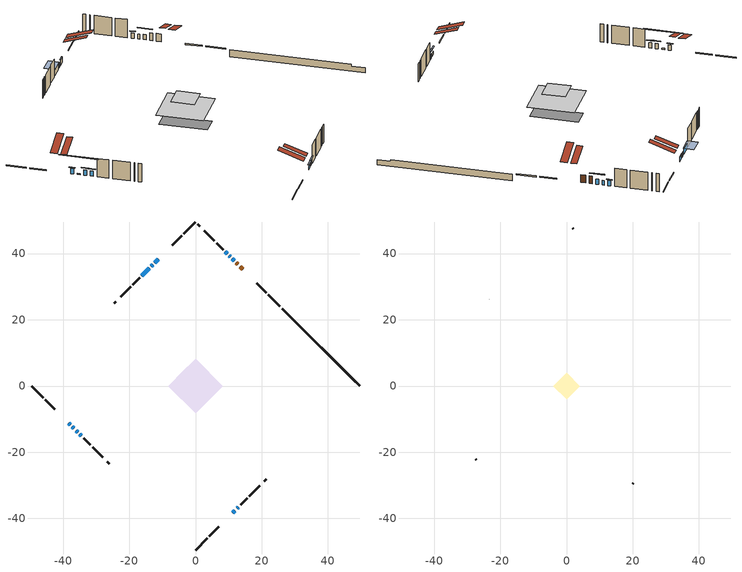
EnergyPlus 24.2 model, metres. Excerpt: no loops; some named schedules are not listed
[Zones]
conditioned space
 floor outside (Floor1 construction): -1.17,0 0,1.17 1.17,0 0,-1.17 z0.49
 floor adiabatic (AdiabaticFloorConstruction): -8.19,0 0,8.19 8.19,0 0,-8.19 z2.93
 floor foundation (Slab1 construction): -5.85,2.54 -2.54,5.85 5.85,-2.54 2.54,-5.85 z-1.32
 wall outside (RimJoist1 construction): 0,-49.54 3.48,-46.06 / -49.54,0 -46.06,-3.48 / 0,49.54 -3.48,46.06 / 25.47,24.06 21.99,27.54 z0.49:0.79
 wall outside (RimJoist2 construction): 4.14,-45.4 7,-42.53 / -45.4,-4.14 -42.53,-7 / -4.14,45.4 -7,42.53 / 21.34,28.2 18.47,31.07 z0.49:0.79
 wall outside (AdiabaticWallConstruction 1): 14.27,35.26 13.45,36.09 / 12.79,36.75 12.31,37.23 z0.49:2.52
 wall outside (AdiabaticWallConstruction): 11.66,37.88 11.17,38.37 / -34.93,-14.61 -34.44,-15.09 z0.49:1.86; 11.2,-38.34 11.89,-37.65 z0.49:1.35; 12.54,-37 12.94,-36.6 z0.49:1.58; -38.34,-11.2 -37.83,-11.7 / -13.97,35.57 -16.2,33.34 z0.49:1.89; -37.18,-12.36 -36.73,-12.81 z0.49:0.8; -11.2,38.34 -12.28,37.26 z0.49:1.84; -36.07,-13.46 -35.58,-13.95 / 9.56,39.98 9.06,40.48 z0.49:1.91; -12.93,36.6 -13.31,36.22 / 10.51,39.02 10.22,39.32 z0.49:1.71
 wall outside (Wall1 construction): 13.59,-35.94 15.64,-33.9 / -33.79,-15.75 -31.74,-17.8 / -16.86,32.68 -18.9,30.63 / 8.4,41.14 6.35,43.18 z0.49:5.37
 wall outside (Wall2 construction): 16.3,-33.24 19.35,-30.19 / -31.08,-18.45 -28.03,-21.51 / -19.56,29.98 -22.61,26.92 / 5.7,43.84 2.64,46.89 z0.49:5.37
 wall outside (Wall4 construction): 20.76,-28.78 21.34,-28.2 / -26.62,-22.92 -26.04,-23.49 / -24.02,25.51 -24.6,24.94 / 1.23,48.3 0.66,48.88 z0.49:5.37
 wall foundation (FoundationWall1 construction): 26.13,23.41,-1.32 26.13,23.41,0.49 47.2,2.34,0.49 47.2,2.34,0.02 49.54,0,0.02 49.54,0,-1.32
 window (WindowConstruction): 11.65,37.88 11.17,38.37 z0.49:1.86
 window (WindowConstruction 6): 11.2,-38.33 11.88,-37.65 z0.49:1.35
 window (WindowConstruction 7): 12.54,-36.99 12.94,-36.6 z0.49:1.58
 window (WindowConstruction 8): -38.33,-11.2 -37.83,-11.7 z0.49:1.89
 window (WindowConstruction 11): -37.18,-12.36 -36.73,-12.81 z0.49:0.79
 window (WindowConstruction 1): -11.2,38.33 -12.28,37.26 z0.49:1.84
 window (WindowConstruction 2): -36.07,-13.47 -35.59,-13.95 z0.49:1.91
 window (WindowConstruction 3): -34.93,-14.61 -34.44,-15.09 z0.49:1.86
 window (WindowConstruction 9): -12.94,36.6 -13.31,36.22 z0.49:1.71
 window (WindowConstruction 10): 10.51,39.02 10.22,39.32 z0.49:1.71
 window (WindowConstruction 4): 9.56,39.98 9.06,40.48 z0.49:1.91
 window (WindowConstruction 5): -13.97,35.57 -16.2,33.34 z0.49:1.89
 door (Door): 14.27,35.26 13.45,36.09 z0.49:2.52
 door (Door 1): 12.79,36.75 12.31,37.22 z0.49:2.52
 ceiling adiabatic (AdiabaticFloorConstruction): 0,-8.19 8.19,0 0,8.19 -8.19,0 z2.93
 roof outside (Roof1 construction): 8.84,-40.69,5.37 4.35,-36.2,7.48 3.17,-37.38,7.48 7.66,-41.88,5.37; -40.69,-8.84,5.37 -36.2,-4.35,7.48 -37.38,-3.17,7.48 -41.88,-7.66,5.37; -8.84,40.69,5.37 -4.35,36.2,7.48 -3.17,37.38,7.48 -7.66,41.88,5.37; 16.63,32.91,5.37 12.13,28.42,7.48 13.32,27.23,7.48 17.81,31.72,5.37
attic - vented
 floor to conditioned space (Floor2 construction Reversed): -4.06,0 0,4.06 4.06,0 0,-4.06 z5.37
 wall outside (Wall3 construction): 20.01,-29.53 20.1,-29.43 / -27.37,-22.16 -27.28,-22.26 / -23.27,26.26 -23.37,26.17 / 1.99,47.55 1.89,47.65 z0.49:5.37
 roof outside (Roof2 construction): 10.54,-38.99,5.37 6.59,-35.04,7.23 5.55,-36.08,7.23 9.5,-40.03,5.37; -38.99,-10.54,5.37 -35.04,-6.59,7.23 -36.08,-5.55,7.23 -40.03,-9.5,5.37; -10.54,38.99,5.37 -6.59,35.04,7.23 -5.55,36.08,7.23 -9.5,40.03,5.37; 14.93,34.61,5.37 10.97,30.65,7.23 12.01,29.61,7.23 15.97,33.57,5.37
shading: 10.09,39.44 12.73,36.81 12.94,37.02 10.31,39.65 z3.38; 12.53,-37.01 10.56,-38.98 10.77,-39.19 12.74,-37.22 z2.26; 13.58,-35.96 11.9,-37.64 12.11,-37.85 13.79,-36.17 z2.49; -37.58,-11.95 -38.58,-10.95 -38.79,-11.16 -37.8,-12.16 z2.24; -33.54,-16 -40.37,-9.17 -40.66,-9.46 -33.83,-16.29 z5.31; -12.31,37.22 -11.17,38.37 -11.33,38.53 -12.47,37.38 z1.89; -35.15,-14.38 -36.5,-13.03 -36.71,-13.25 -35.37,-14.59 z2.52; -34.01,-15.52 -35.36,-14.18 -35.57,-14.39 -34.22,-15.73 z2.47; 8.81,40.73 9.81,39.73 10.02,39.94 9.02,40.94 z2.26; -16.47,33.07 -13.7,35.83 -15.53,37.67 -18.3,34.9 z2.27
[Building]
Building 1: Terrain=Suburbs
[Site:Location]
Mont Joli AP_QC: Latitude {deg}=48.61; Longitude {deg}=-68.21; Time Zone {hr}=-5; Elevation {m}=52; Keep Site Location Information=Yes
[Site:GroundTemperature:Shallow]
-0.843868, -3.04892, -3.2255, -2.1791, 2.02165, 6.20283, 9.82768, 12.1239, 12.319, 10.4514, 6.91898, 2.86606
[Site:WaterMainsTemperature]
Calculation Method=Schedule; Temperature Schedule=mains temperature schedule
[Material] Roughness=Rough; Thermal Absorptance=0.9
Name | Thickness {m} | Conductivity {W/m-K} | Density {kg/m3} | Specific Heat {J/kg-K} | Solar Absorptance | Visible Absorptance
asphalt or fiberglass shingles | 0.00635 | 0.162714 | 1121.4 | 1465.45 | 0.4 | 0.4
ceiling loosefill ins | 0.338667 | 0.0480833 | 16.02 | 1046.75 | 0.7 | 0.7
ceiling stud and cavity | 0.1397 | 0.083425 | 65.682 | 1177.47 | 0.7 | 0.7
concrete 4.0 in. | 0.1016 | 1.803125 | 2242.8 | 837.4 | 0.7 | 0.7
concrete 8.0 in. | 0.2032 | 1.803125 | 2242.8 | 837.4 | 0.7 | 0.7
door material | 0.04445 | 0.0451087 | 512.64 | 1214.23 | 0.7 | 0.7
door material 1 | 0.04445 | 0.188738 | 512.64 | 1214.23 | 0.7 | 0.7
floor covering | 0.0127 | 0.0433444 | 54.468 | 1339.84 | 0.6 | 0.6
floor rigid ins; wall rigid ins 1 | 0.512978 | 0.029427 | 32.04 | 1214.23 | 0.7 | 0.7
floor stud and cavity | 0.1397 | 0.0767141 | 92.3553 | 1139.71 | 0.7 | 0.7
floor stud and cavity 1 | 0.1397 | 1.75129 | 37.0049 | 1207.88 | 0.7 | 0.7
furniture material conditioned space 1 | 0.1524 | 0.115458 | 640.8 | 1214.23 | 0.6 | 0.6
gypsum board | 0.0127 | 0.160291 | 801 | 837.4 | 0.6 | 0.6
osb sheathing 0.5 in. | 0.0127 | 0.115458 | 512.64 | 1214.23 | 0.7 | 0.7
osb sheathing 0.75 in. | 0.01905 | 0.115458 | 512.64 | 1214.23 | 0.7 | 0.7
osb sheathing 2.0 in. | 0.0508 | 0.115458 | 512.64 | 1214.23 | 0.7 | 0.7
rim joist rigid ins; roof rigid ins | 0.103632 | 0.029427 | 32.04 | 1214.23 | 0.7 | 0.7
rim joist stud and cavity | 0.0508 | 0.0636051 | 125.044 | 1163.47 | 0.6 | 0.6
rim joist stud and cavity 1 | 0.0508 | 0.0637457 | 125.044 | 1163.47 | 0.6 | 0.6
roof stud and cavity | 0.2032 | 0.214984 | 78.34581 | 1123.46 | 0.7 | 0.7
wall rigid ins | 0.051816 | 0.029427 | 32.04 | 1214.23 | 0.7 | 0.7
wall stud and cavity | 0.1397 | 0.0965188 | 139.0536 | 1170.24 | 0.7 | 0.7
wall stud and cavity 1 | 0.1397 | 0.0961679 | 139.0536 | 1170.24 | 0.7 | 0.7
wall stud and cavity 2 | 0.0889 | 6.1454 | 50.32683 | 1063.81 | 0.6 | 0.6
wall stud and cavity 3 | 0.1397 | 0.0897392 | 139.0536 | 1170.24 | 0.7 | 0.7
wall stud and cavity 4 | 0.0889 | 0.380278 | 52.3479 | 1209.89 | 0.7 | 0.7
wall stud and cavity 5 | 0.0889 | 0.391764 | 83.0341 | 1211.67 | 0.7 | 0.7
wood siding | 0.0254 | 0.102417 | 544.68 | 1172.36 | 0.4 | 0.4
wood siding 1 | 0.00254 | 0.102417 | 544.68 | 1172.36 | 0.4 | 0.4
wood siding 2; wood siding 3; wood siding 4 | 0.0254 | 0.102417 | 544.68 | 1172.36 | 0.7 | 0.7
[WindowMaterial:SimpleGlazingSystem]
Name | U-Factor {W/m2-K} | Solar Heat Gain Coefficient
WindowMaterial | 1.97083 | 0.49
WindowMaterial 1 | 1.91292 | 0.56
WindowMaterial 10 | 3.85934 | 0.33
WindowMaterial 2 | 1.96913 | 0.49
WindowMaterial 3 | 1.96516 | 0.5
WindowMaterial 4 | 1.90951 | 0.56
WindowMaterial 5 | 1.96856 | 0.49
WindowMaterial 6 | 2.004334 | 0.45
WindowMaterial 7 | 1.96629 | 0.5
WindowMaterial 8 | 2.97754 | 0.61
WindowMaterial 9 | 2.986628 | 0.6
[Construction]
AdiabaticFloorConstruction: floor stud and cavity 1, floor rigid ins, osb sheathing 0.75 in., floor covering
AdiabaticWallConstruction: wood siding 3, wall rigid ins 1, wall stud and cavity 4, gypsum board
AdiabaticWallConstruction 1: wood siding 4, wall rigid ins 1, wall stud and cavity 4, gypsum board
Door: door material
Door 1: door material 1
Floor1 construction: floor stud and cavity, osb sheathing 0.75 in., floor covering
Floor2 construction Reversed: gypsum board, ceiling stud and cavity, ceiling loosefill ins
FoundationWall1 construction: concrete 8.0 in.
furniture construction conditioned space 1: furniture material conditioned space 1
PartitionWallConstruction: gypsum board, wall stud and cavity 5, gypsum board
RimJoist1 construction: wood siding 2, rim joist rigid ins, osb sheathing 2.0 in., rim joist stud and cavity
RimJoist2 construction: wood siding 2, rim joist rigid ins, osb sheathing 2.0 in., rim joist stud and cavity 1
Roof1 construction: asphalt or fiberglass shingles, roof rigid ins, osb sheathing 0.75 in., roof stud and cavity, gypsum board
Roof2 construction: asphalt or fiberglass shingles
Slab1 construction: concrete 4.0 in.
Wall1 construction: wood siding, osb sheathing 0.5 in., wall stud and cavity, gypsum board
Wall2 construction: wood siding, osb sheathing 0.5 in., wall stud and cavity 1, gypsum board
Wall3 construction: wood siding 1, wall stud and cavity 2
Wall4 construction: wood siding, wall rigid ins, osb sheathing 0.5 in., wall stud and cavity 3, gypsum board
WindowConstruction; WindowConstruction 3: WindowMaterial
WindowConstruction 1: WindowMaterial 1
WindowConstruction 10: WindowMaterial 9
WindowConstruction 11: WindowMaterial 10
WindowConstruction 2: WindowMaterial 2
WindowConstruction 4: WindowMaterial 3
WindowConstruction 5: WindowMaterial 4
WindowConstruction 6: WindowMaterial 5
WindowConstruction 7: WindowMaterial 6
WindowConstruction 8: WindowMaterial 7
WindowConstruction 9: WindowMaterial 8
[Zone] Multiplier=1; Part of Total Floor Area=Yes
Name | Volume {m3}
attic - vented | 9.99125
conditioned space | 399.2
[Space]
Name | Zone | Volume {m3}
attic - vented 1 | attic - vented | 9.99125
conditioned space 1 | conditioned space | 399.2
[ZoneInfiltration:EffectiveLeakageArea]
infil attic - vented 1: Zone or Space=attic - vented 1; Schedule=Always On Discrete; Effective Air Leakage Area {cm2}=1147.83; Stack Coefficient=0.000468818; Wind Coefficient=1.46293e-05
[ZoneMixing]
whole house fan mix: Zone or Space=attic - vented; Schedule=Always On Continuous; Design Flow Rate Calculation Method=Flow/Zone; Design Flow Rate {m3/s}=0; Source Zone or Space=conditioned space
[SurfaceProperty:ExposedFoundationPerimeter]
Slab1: Exposed Perimeter Calculation Method=TotalExposedPerimeter; Total Exposed Perimeter {m}=33.102
[InternalMass] Zone or ZoneList=conditioned space; Space or SpaceList=conditioned space 1
Name | Construction | Surface Area {m2}
furniture mass conditioned space 1 | furniture construction conditioned space 1 | 76.9521
partition wall mass | PartitionWallConstruction | 192.38
[Lights]
interior lighting: Zone or ZoneList or Space or SpaceList=conditioned space 1; Schedule=interior lighting schedule; Design Level Calculation Method=LightingLevel; Lighting Level {W}=343.2; Return Air Fraction=0; Fraction Radiant=0.6; Fraction Visible=0.2; Fraction Replaceable=1
[People]
occupants: Zone or ZoneList or Space or SpaceList=conditioned space 1; Number of People Schedule=occupants schedule; Number of People Calculation Method=People; Number of People=3; Fraction Radiant=0.314171; Sensible Heat Fraction=0.56303; Activity Level Schedule=occupants activity schedule; Carbon Dioxide Generation Rate {m3/s-W}=0; Enable ASHRAE 55 Comfort Warnings=No; Mean Radiant Temperature Calculation Type=EnclosureAveraged
[ElectricEquipment] Zone or ZoneList or Space or SpaceList=conditioned space 1; Design Level Calculation Method=EquipmentLevel
Name | Schedule | Design Level {W} | Fraction Latent | Fraction Radiant | Fraction Lost
clothes dryer | clothes dryer schedule | 140.772 | 0.015 | 0.081 | 0.85
clothes washer | clothes washer schedule | 32.1985 | 0.03 | 0.162 | 0.7
cooking range | cooking range schedule | 215.147 | 0.08 | 0.432 | 0.2
dishwasher | dishwasher schedule | 66.8632 | 0.3 | 0.18 | 0.4
fridge | fridge schedule | 72.9452 | 0 | 0.6 | 0
mech vent house fan | mech vent house fan schedule | 0 | 0 | 0 | 1
mech vent house fan cfis | mech vent house fan cfis schedule | 0 | 0 | 0 | 0
mech vent range fan 0 | mech vent range fan 0 schedule | 150 | 0 | 0 | 1
misc plug loads | misc plug loads schedule | 494.7 | 0.045 | 0.513 | 0.1
whole house fan | Always On Discrete | 0 | 0 | 0 | 1
[OtherEquipment] Zone or ZoneList or Space or SpaceList=conditioned space 1; Design Level Calculation Method=EquipmentLevel
Name | Fuel Type | Schedule | Design Level {W} | Fraction Latent | Fraction Radiant | Fraction Lost
clothes dryer 1 | Electricity | clothes dryer schedule | 0 | 0.015 | 0.081 | 0.85
cooking range 1 | Electricity | cooking range schedule | 0 | 0.08 | 0.432 | 0.2
general water use latent | None | general water use schedule | 62.594 | 1 | 0 | 0
general water use sensible | None | general water use schedule | -61.6891 | 0 | 0.6 | 0
mech vent house fan latent load | None | Always On Discrete | 0 | 1 | 0 | 0
mech vent house fan sensible load | None | Always On Discrete | 0 | 0 | 0 | 0
water heater energy adjustment1 | Electricity | Always On Discrete | 0.01 | 0 | 0 | 1
[ZoneInfiltration:DesignFlowRate] Zone or ZoneList or Space or SpaceList=conditioned space 1; Schedule=Always On Discrete; Design Flow Rate Calculation Method=Flow/Zone; Design Flow Rate {m3/s}=0
infil flow; natural vent flow; whole house fan flow
[Foundation:Kiva]
Foundation Kiva 1: Initial Indoor Air Temperature {C}=18; Wall Height Above Grade {m}=0.489996; Wall Depth Below Slab {m}=0.2032
[Foundation:Kiva:Settings]
Soil Conductivity {W/m-K}=0.849921; Soil Density {kg/m3}=1842.3; Soil Specific Heat {J/kg-K}=418.7; Ground Solar Absorptivity=0.9; Ground Thermal Absorptivity=0.9; Ground Surface Roughness {m}=0.03; Far-Field Width {m}=40; Deep-Ground Boundary Condition=ZeroFlux; Deep-Ground Depth {m}=40; Minimum Cell Dimension {m}=0.2; Maximum Cell Growth Coefficient=3; Simulation Timestep=Timestep
[Exterior:Lights]
exterior lighting: Schedule=exterior lighting schedule; Design Level {W}=75.6
[Schedule:Constant]
Name | Hourly Value
Always On Continuous; mech vent house fan schedule; mech vent house fan cfis schedule; Always On Discrete | 1
occupants activity schedule | 117.228
fridge schedule | 0
[Schedule:Week:Daily]
interior lighting schedule Week Rule - Jan1-Jan27: interior lighting schedule day, interior lighting schedule day, interior lighting schedule day, interior lighting schedule day, interior lighting schedule day, interior lighting schedule day, interior lighting schedule day, interior lighting schedule default day, interior lighting schedule default day, interior lighting schedule default day, interior lighting schedule default day, interior lighting schedule default day
interior lighting schedule Week Rule - Jan28-Feb3: interior lighting schedule day, interior lighting schedule day, interior lighting schedule day, interior lighting schedule day, interior lighting schedule day 1, interior lighting schedule day 1, interior lighting schedule day 1, interior lighting schedule default day, interior lighting schedule default day, interior lighting schedule default day, interior lighting schedule default day, interior lighting schedule default day
interior lighting schedule Week Rule - Feb4-Feb24: interior lighting schedule day 1, interior lighting schedule day 1, interior lighting schedule day 1, interior lighting schedule day 1, interior lighting schedule day 1, interior lighting schedule day 1, interior lighting schedule day 1, interior lighting schedule default day, interior lighting schedule default day, interior lighting schedule default day, interior lighting schedule default day, interior lighting schedule default day
interior lighting schedule Week Rule - Feb25-Mar3: interior lighting schedule day 1, interior lighting schedule day 1, interior lighting schedule day 1, interior lighting schedule day 1, interior lighting schedule day 2, interior lighting schedule day 2, interior lighting schedule day 2, interior lighting schedule default day, interior lighting schedule default day, interior lighting schedule default day, interior lighting schedule default day, interior lighting schedule default day
interior lighting schedule Week Rule - Mar4-Mar31: interior lighting schedule day 2, interior lighting schedule day 2, interior lighting schedule day 2, interior lighting schedule day 2, interior lighting schedule day 2, interior lighting schedule day 2, interior lighting schedule day 2, interior lighting schedule default day, interior lighting schedule default day, interior lighting schedule default day, interior lighting schedule default day, interior lighting schedule default day
interior lighting schedule Week Rule - Apr1-Apr28: interior lighting schedule day 3, interior lighting schedule day 3, interior lighting schedule day 3, interior lighting schedule day 3, interior lighting schedule day 3, interior lighting schedule day 3, interior lighting schedule day 3, interior lighting schedule default day, interior lighting schedule default day, interior lighting schedule default day, interior lighting schedule default day, interior lighting schedule default day
interior lighting schedule Week Rule - Apr29-May5: interior lighting schedule day 3, interior lighting schedule day 3, interior lighting schedule day 4, interior lighting schedule day 4, interior lighting schedule day 4, interior lighting schedule day 4, interior lighting schedule day 4, interior lighting schedule default day, interior lighting schedule default day, interior lighting schedule default day, interior lighting schedule default day, interior lighting schedule default day
interior lighting schedule Week Rule - May6-May26: interior lighting schedule day 4, interior lighting schedule day 4, interior lighting schedule day 4, interior lighting schedule day 4, interior lighting schedule day 4, interior lighting schedule day 4, interior lighting schedule day 4, interior lighting schedule default day, interior lighting schedule default day, interior lighting schedule default day, interior lighting schedule default day, interior lighting schedule default day
interior lighting schedule Week Rule - May27-Jun2: interior lighting schedule day 4, interior lighting schedule day 4, interior lighting schedule day 4, interior lighting schedule day 4, interior lighting schedule day 4, interior lighting schedule day 5, interior lighting schedule day 5, interior lighting schedule default day, interior lighting schedule default day, interior lighting schedule default day, interior lighting schedule default day, interior lighting schedule default day
interior lighting schedule Week Rule - Jun3-Jun30: interior lighting schedule day 5, interior lighting schedule day 5, interior lighting schedule day 5, interior lighting schedule day 5, interior lighting schedule day 5, interior lighting schedule day 5, interior lighting schedule day 5, interior lighting schedule default day, interior lighting schedule default day, interior lighting schedule default day, interior lighting schedule default day, interior lighting schedule default day
interior lighting schedule Week Rule - Jul1-Jul28: interior lighting schedule day 6, interior lighting schedule day 6, interior lighting schedule day 6, interior lighting schedule day 6, interior lighting schedule day 6, interior lighting schedule day 6, interior lighting schedule day 6, interior lighting schedule default day, interior lighting schedule default day, interior lighting schedule default day, interior lighting schedule default day, interior lighting schedule default day
interior lighting schedule Week Rule - Jul29-Aug4: interior lighting schedule day 6, interior lighting schedule day 6, interior lighting schedule day 6, interior lighting schedule day 7, interior lighting schedule day 7, interior lighting schedule day 7, interior lighting schedule day 7, interior lighting schedule default day, interior lighting schedule default day, interior lighting schedule default day, interior lighting schedule default day, interior lighting schedule default day
interior lighting schedule Week Rule - Aug5-Aug25: interior lighting schedule day 7, interior lighting schedule day 7, interior lighting schedule day 7, interior lighting schedule day 7, interior lighting schedule day 7, interior lighting schedule day 7, interior lighting schedule day 7, interior lighting schedule default day, interior lighting schedule default day, interior lighting schedule default day, interior lighting schedule default day, interior lighting schedule default day
interior lighting schedule Week Rule - Aug26-Sep1: interior lighting schedule day 7, interior lighting schedule day 7, interior lighting schedule day 7, interior lighting schedule day 7, interior lighting schedule day 7, interior lighting schedule day 7, interior lighting schedule day 8, interior lighting schedule default day, interior lighting schedule default day, interior lighting schedule default day, interior lighting schedule default day, interior lighting schedule default day
interior lighting schedule Week Rule - Sep2-Sep29: interior lighting schedule day 8, interior lighting schedule day 8, interior lighting schedule day 8, interior lighting schedule day 8, interior lighting schedule day 8, interior lighting schedule day 8, interior lighting schedule day 8, interior lighting schedule default day, interior lighting schedule default day, interior lighting schedule default day, interior lighting schedule default day, interior lighting schedule default day
interior lighting schedule Week Rule - Sep30-Oct6: interior lighting schedule day 8, interior lighting schedule day 9, interior lighting schedule day 9, interior lighting schedule day 9, interior lighting schedule day 9, interior lighting schedule day 9, interior lighting schedule day 9, interior lighting schedule default day, interior lighting schedule default day, interior lighting schedule default day, interior lighting schedule default day, interior lighting schedule default day
interior lighting schedule Week Rule - Oct7-Oct27: interior lighting schedule day 9, interior lighting schedule day 9, interior lighting schedule day 9, interior lighting schedule day 9, interior lighting schedule day 9, interior lighting schedule day 9, interior lighting schedule day 9, interior lighting schedule default day, interior lighting schedule default day, interior lighting schedule default day, interior lighting schedule default day, interior lighting schedule default day
interior lighting schedule Week Rule - Oct28-Nov3: interior lighting schedule day 9, interior lighting schedule day 9, interior lighting schedule day 9, interior lighting schedule day 9, interior lighting schedule day 10, interior lighting schedule day 10, interior lighting schedule day 10, interior lighting schedule default day, interior lighting schedule default day, interior lighting schedule default day, interior lighting schedule default day, interior lighting schedule default day
interior lighting schedule Week Rule - Nov4-Nov24: interior lighting schedule day 10, interior lighting schedule day 10, interior lighting schedule day 10, interior lighting schedule day 10, interior lighting schedule day 10, interior lighting schedule day 10, interior lighting schedule day 10, interior lighting schedule default day, interior lighting schedule default day, interior lighting schedule default day, interior lighting schedule default day, interior lighting schedule default day
interior lighting schedule Week Rule - Nov25-Dec1: interior lighting schedule day 10, interior lighting schedule day 10, interior lighting schedule day 10, interior lighting schedule day 10, interior lighting schedule day 10, interior lighting schedule day 10, interior lighting schedule day 11, interior lighting schedule default day, interior lighting schedule default day, interior lighting schedule default day, interior lighting schedule default day, interior lighting schedule default day
interior lighting schedule Week Rule - Dec2-Dec31: interior lighting schedule day 11, interior lighting schedule day 11, interior lighting schedule day 11, interior lighting schedule day 11, interior lighting schedule day 11, interior lighting schedule day 11, interior lighting schedule day 11, interior lighting schedule default day, interior lighting schedule default day, interior lighting schedule default day, interior lighting schedule default day, interior lighting schedule default day
occupants schedule Week Rule - Jan1-Dec31: occupants schedule day, occupants schedule day, occupants schedule day, occupants schedule day, occupants schedule day, occupants schedule day, occupants schedule day, occupants schedule default day, occupants schedule default day, occupants schedule default day, occupants schedule default day, occupants schedule default day
clothes dryer schedule Week Rule - Jan1-Dec31: clothes dryer schedule day, clothes dryer schedule day, clothes dryer schedule day, clothes dryer schedule day, clothes dryer schedule day, clothes dryer schedule day, clothes dryer schedule day, clothes dryer schedule default day, clothes dryer schedule default day, clothes dryer schedule default day, clothes dryer schedule default day, clothes dryer schedule default day
clothes washer schedule Week Rule - Jan1-Dec31: clothes washer schedule day, clothes washer schedule day, clothes washer schedule day, clothes washer schedule day, clothes washer schedule day, clothes washer schedule day, clothes washer schedule day, clothes washer schedule default day, clothes washer schedule default day, clothes washer schedule default day, clothes washer schedule default day, clothes washer schedule default day
cooking range schedule Week Rule - Jan1-Dec31: cooking range schedule day, cooking range schedule day, cooking range schedule day, cooking range schedule day, cooking range schedule day, cooking range schedule day, cooking range schedule day, cooking range schedule default day, cooking range schedule default day, cooking range schedule default day, cooking range schedule default day, cooking range schedule default day
dishwasher schedule Week Rule - Jan1-Dec31: dishwasher schedule day, dishwasher schedule day, dishwasher schedule day, dishwasher schedule day, dishwasher schedule day, dishwasher schedule day, dishwasher schedule day, dishwasher schedule default day, dishwasher schedule default day, dishwasher schedule default day, dishwasher schedule default day, dishwasher schedule default day
mech vent range fan 0 schedule Week Rule - Jan1-Dec31: mech vent range fan 0 schedule day, mech vent range fan 0 schedule day, mech vent range fan 0 schedule day, mech vent range fan 0 schedule day, mech vent range fan 0 schedule day, mech vent range fan 0 schedule day, mech vent range fan 0 schedule day, mech vent range fan 0 schedule default day, mech vent range fan 0 schedule default day, mech vent range fan 0 schedule default day, mech vent range fan 0 schedule default day, mech vent range fan 0 schedule default day
misc plug loads schedule Week Rule - Jan1-Dec31: misc plug loads schedule day, misc plug loads schedule day, misc plug loads schedule day, misc plug loads schedule day, misc plug loads schedule day, misc plug loads schedule day, misc plug loads schedule day, misc plug loads schedule default day, misc plug loads schedule default day, misc plug loads schedule default day, misc plug loads schedule default day, misc plug loads schedule default day
general water use schedule Week Rule - Jan1-Dec31: general water use schedule day, general water use schedule day, general water use schedule day, general water use schedule day, general water use schedule day, general water use schedule day, general water use schedule day, general water use schedule default day, general water use schedule default day, general water use schedule default day, general water use schedule default day, general water use schedule default day
exterior lighting schedule Week Rule - Jan1-Jan27: exterior lighting schedule day, exterior lighting schedule day, exterior lighting schedule day, exterior lighting schedule day, exterior lighting schedule day, exterior lighting schedule day, exterior lighting schedule day, exterior lighting schedule default day, exterior lighting schedule default day, exterior lighting schedule default day, exterior lighting schedule default day, exterior lighting schedule default day
exterior lighting schedule Week Rule - Jan28-Feb3: exterior lighting schedule day, exterior lighting schedule day, exterior lighting schedule day, exterior lighting schedule day, exterior lighting schedule day 1, exterior lighting schedule day 1, exterior lighting schedule day 1, exterior lighting schedule default day, exterior lighting schedule default day, exterior lighting schedule default day, exterior lighting schedule default day, exterior lighting schedule default day
exterior lighting schedule Week Rule - Feb4-Feb24: exterior lighting schedule day 1, exterior lighting schedule day 1, exterior lighting schedule day 1, exterior lighting schedule day 1, exterior lighting schedule day 1, exterior lighting schedule day 1, exterior lighting schedule day 1, exterior lighting schedule default day, exterior lighting schedule default day, exterior lighting schedule default day, exterior lighting schedule default day, exterior lighting schedule default day
exterior lighting schedule Week Rule - Feb25-Mar3: exterior lighting schedule day 1, exterior lighting schedule day 1, exterior lighting schedule day 1, exterior lighting schedule day 1, exterior lighting schedule day 2, exterior lighting schedule day 2, exterior lighting schedule day 2, exterior lighting schedule default day, exterior lighting schedule default day, exterior lighting schedule default day, exterior lighting schedule default day, exterior lighting schedule default day
exterior lighting schedule Week Rule - Mar4-Mar31: exterior lighting schedule day 2, exterior lighting schedule day 2, exterior lighting schedule day 2, exterior lighting schedule day 2, exterior lighting schedule day 2, exterior lighting schedule day 2, exterior lighting schedule day 2, exterior lighting schedule default day, exterior lighting schedule default day, exterior lighting schedule default day, exterior lighting schedule default day, exterior lighting schedule default day
exterior lighting schedule Week Rule - Apr1-Apr28: exterior lighting schedule day 3, exterior lighting schedule day 3, exterior lighting schedule day 3, exterior lighting schedule day 3, exterior lighting schedule day 3, exterior lighting schedule day 3, exterior lighting schedule day 3, exterior lighting schedule default day, exterior lighting schedule default day, exterior lighting schedule default day, exterior lighting schedule default day, exterior lighting schedule default day
exterior lighting schedule Week Rule - Apr29-May5: exterior lighting schedule day 3, exterior lighting schedule day 3, exterior lighting schedule day 4, exterior lighting schedule day 4, exterior lighting schedule day 4, exterior lighting schedule day 4, exterior lighting schedule day 4, exterior lighting schedule default day, exterior lighting schedule default day, exterior lighting schedule default day, exterior lighting schedule default day, exterior lighting schedule default day
exterior lighting schedule Week Rule - May6-May26: exterior lighting schedule day 4, exterior lighting schedule day 4, exterior lighting schedule day 4, exterior lighting schedule day 4, exterior lighting schedule day 4, exterior lighting schedule day 4, exterior lighting schedule day 4, exterior lighting schedule default day, exterior lighting schedule default day, exterior lighting schedule default day, exterior lighting schedule default day, exterior lighting schedule default day
exterior lighting schedule Week Rule - May27-Jun2: exterior lighting schedule day 4, exterior lighting schedule day 4, exterior lighting schedule day 4, exterior lighting schedule day 4, exterior lighting schedule day 4, exterior lighting schedule day 5, exterior lighting schedule day 5, exterior lighting schedule default day, exterior lighting schedule default day, exterior lighting schedule default day, exterior lighting schedule default day, exterior lighting schedule default day
exterior lighting schedule Week Rule - Jun3-Jun30: exterior lighting schedule day 5, exterior lighting schedule day 5, exterior lighting schedule day 5, exterior lighting schedule day 5, exterior lighting schedule day 5, exterior lighting schedule day 5, exterior lighting schedule day 5, exterior lighting schedule default day, exterior lighting schedule default day, exterior lighting schedule default day, exterior lighting schedule default day, exterior lighting schedule default day
exterior lighting schedule Week Rule - Jul1-Jul28: exterior lighting schedule day 6, exterior lighting schedule day 6, exterior lighting schedule day 6, exterior lighting schedule day 6, exterior lighting schedule day 6, exterior lighting schedule day 6, exterior lighting schedule day 6, exterior lighting schedule default day, exterior lighting schedule default day, exterior lighting schedule default day, exterior lighting schedule default day, exterior lighting schedule default day
exterior lighting schedule Week Rule - Jul29-Aug4: exterior lighting schedule day 6, exterior lighting schedule day 6, exterior lighting schedule day 6, exterior lighting schedule day 7, exterior lighting schedule day 7, exterior lighting schedule day 7, exterior lighting schedule day 7, exterior lighting schedule default day, exterior lighting schedule default day, exterior lighting schedule default day, exterior lighting schedule default day, exterior lighting schedule default day
exterior lighting schedule Week Rule - Aug5-Aug25: exterior lighting schedule day 7, exterior lighting schedule day 7, exterior lighting schedule day 7, exterior lighting schedule day 7, exterior lighting schedule day 7, exterior lighting schedule day 7, exterior lighting schedule day 7, exterior lighting schedule default day, exterior lighting schedule default day, exterior lighting schedule default day, exterior lighting schedule default day, exterior lighting schedule default day
exterior lighting schedule Week Rule - Aug26-Sep1: exterior lighting schedule day 7, exterior lighting schedule day 7, exterior lighting schedule day 7, exterior lighting schedule day 7, exterior lighting schedule day 7, exterior lighting schedule day 7, exterior lighting schedule day 8, exterior lighting schedule default day, exterior lighting schedule default day, exterior lighting schedule default day, exterior lighting schedule default day, exterior lighting schedule default day
exterior lighting schedule Week Rule - Sep2-Sep29: exterior lighting schedule day 8, exterior lighting schedule day 8, exterior lighting schedule day 8, exterior lighting schedule day 8, exterior lighting schedule day 8, exterior lighting schedule day 8, exterior lighting schedule day 8, exterior lighting schedule default day, exterior lighting schedule default day, exterior lighting schedule default day, exterior lighting schedule default day, exterior lighting schedule default day
exterior lighting schedule Week Rule - Sep30-Oct6: exterior lighting schedule day 8, exterior lighting schedule day 9, exterior lighting schedule day 9, exterior lighting schedule day 9, exterior lighting schedule day 9, exterior lighting schedule day 9, exterior lighting schedule day 9, exterior lighting schedule default day, exterior lighting schedule default day, exterior lighting schedule default day, exterior lighting schedule default day, exterior lighting schedule default day
[Schedule:Year]
interior lighting schedule: interior lighting schedule Week Rule - Jan1-Jan27, 1, 1, 1, 27, interior lighting schedule Week Rule - Jan28-Feb3, 1, 28, 2, 3, interior lighting schedule Week Rule - Feb4-Feb24, 2, 4, 2, 24, interior lighting schedule Week Rule - Feb25-Mar3, 2, 25, 3, 3, interior lighting schedule Week Rule - Mar4-Mar31, 3, 4, 3, 31, interior lighting schedule Week Rule - Apr1-Apr28, 4, 1, 4, 28, interior lighting schedule Week Rule - Apr29-May5, 4, 29, 5, 5, interior lighting schedule Week Rule - May6-May26, 5, 6, 5, 26, interior lighting schedule Week Rule - May27-Jun2, 5, 27, 6, 2, interior lighting schedule Week Rule - Jun3-Jun30, 6, 3, 6, 30, interior lighting schedule Week Rule - Jul1-Jul28, 7, 1, 7, 28, interior lighting schedule Week Rule - Jul29-Aug4, 7, 29, 8, 4, interior lighting schedule Week Rule - Aug5-Aug25, 8, 5, 8, 25, interior lighting schedule Week Rule - Aug26-Sep1, 8, 26, 9, 1, interior lighting schedule Week Rule - Sep2-Sep29, 9, 2, 9, 29, interior lighting schedule Week Rule - Sep30-Oct6, 9, 30, 10, 6, interior lighting schedule Week Rule - Oct7-Oct27, 10, 7, 10, 27, interior lighting schedule Week Rule - Oct28-Nov3, 10, 28, 11, 3, interior lighting schedule Week Rule - Nov4-Nov24, 11, 4, 11, 24, interior lighting schedule Week Rule - Nov25-Dec1, 11, 25, 12, 1, interior lighting schedule Week Rule - Dec2-Dec31, 12, 2, 12, 31
occupants schedule: occupants schedule Week Rule - Jan1-Dec31, 1, 1, 12, 31
clothes dryer schedule: clothes dryer schedule Week Rule - Jan1-Dec31, 1, 1, 12, 31
clothes washer schedule: clothes washer schedule Week Rule - Jan1-Dec31, 1, 1, 12, 31
cooking range schedule: cooking range schedule Week Rule - Jan1-Dec31, 1, 1, 12, 31
dishwasher schedule: dishwasher schedule Week Rule - Jan1-Dec31, 1, 1, 12, 31
mech vent range fan 0 schedule: mech vent range fan 0 schedule Week Rule - Jan1-Dec31, 1, 1, 12, 31
misc plug loads schedule: misc plug loads schedule Week Rule - Jan1-Dec31, 1, 1, 12, 31
general water use schedule: general water use schedule Week Rule - Jan1-Dec31, 1, 1, 12, 31
exterior lighting schedule: exterior lighting schedule Week Rule - Jan1-Jan27, 1, 1, 1, 27, exterior lighting schedule Week Rule - Jan28-Feb3, 1, 28, 2, 3, exterior lighting schedule Week Rule - Feb4-Feb24, 2, 4, 2, 24, exterior lighting schedule Week Rule - Feb25-Mar3, 2, 25, 3, 3, exterior lighting schedule Week Rule - Mar4-Mar31, 3, 4, 3, 31, exterior lighting schedule Week Rule - Apr1-Apr28, 4, 1, 4, 28, exterior lighting schedule Week Rule - Apr29-May5, 4, 29, 5, 5, exterior lighting schedule Week Rule - May6-May26, 5, 6, 5, 26, exterior lighting schedule Week Rule - May27-Jun2, 5, 27, 6, 2, exterior lighting schedule Week Rule - Jun3-Jun30, 6, 3, 6, 30, exterior lighting schedule Week Rule - Jul1-Jul28, 7, 1, 7, 28, exterior lighting schedule Week Rule - Jul29-Aug4, 7, 29, 8, 4, exterior lighting schedule Week Rule - Aug5-Aug25, 8, 5, 8, 25, exterior lighting schedule Week Rule - Aug26-Sep1, 8, 26, 9, 1, exterior lighting schedule Week Rule - Sep2-Sep29, 9, 2, 9, 29, exterior lighting schedule Week Rule - Sep30-Oct6, 9, 30, 10, 6, exterior lighting schedule Week Rule - Oct7-Oct27, 10, 7, 10, 27, exterior lighting schedule Week Rule - Oct28-Nov3, 10, 28, 11, 3, exterior lighting schedule Week Rule - Nov4-Nov24, 11, 4, 11, 24, exterior lighting schedule Week Rule - Nov25-Dec1, 11, 25, 12, 1, exterior lighting schedule Week Rule - Dec2-Dec31, 12, 2, 12, 31
[Schedule:Compact]
mains temperature schedule: Through: 01/01, For: AllDays, Until: 24:00, 4.55833, Through: 01/02, For: AllDays, Until: 24:00, 4.48833, Through: 01/03, For: AllDays, Until: 24:00, 4.41944, Through: 01/04, For: AllDays, Until: 24:00, 4.35111, Through: 01/05, For: AllDays, Until: 24:00, 4.28389, Through: 01/06, For: AllDays, Until: 24:00, 4.21778, Through: 01/07, For: AllDays, Until: 24:00, 4.15278, Through: 01/08, For: AllDays, Until: 24:00, 4.08889, Through: 01/09, For: AllDays, Until: 24:00, 4.02611, Through: 01/10, For: AllDays, Until: 24:00, 3.96444, Through: 01/11, For: AllDays, Until: 24:00, 3.90333, Through: 01/12, For: AllDays, Until: 24:00, 3.84389, Through: 01/13, For: AllDays, Until: 24:00, 3.78556, Through: 01/14, For: AllDays, Until: 24:00, 3.72833, Through: 01/15, For: AllDays, Until: 24:00, 3.67222, Through: 01/16, For: AllDays, Until: 24:00, 3.61722, Through: 01/17, For: AllDays, Until: 24:00, 3.56333, Through: 01/18, For: AllDays, Until: 24:00, 3.51111, Through: 01/19, For: AllDays, Until: 24:00, 3.46, Through: 01/20, For: AllDays, Until: 24:00, 3.41, Through: 01/21, For: AllDays, Until: 24:00, 3.36111, Through: 01/22, For: AllDays, Until: 24:00, 3.31389, Through: 01/23, For: AllDays, Until: 24:00, 3.26778, Through: 01/24, For: AllDays, Until: 24:00, 3.22278, Through: 01/25, For: AllDays, Until: 24:00, 3.17944, Through: 01/26, For: AllDays, Until: 24:00, 3.13722, Through: 01/27, For: AllDays, Until: 24:00, 3.09667, Through: 01/28, For: AllDays, Until: 24:00, 3.05722, Through: 01/29, For: AllDays, Until: 24:00, 3.01944, Through: 01/30, For: AllDays, Until: 24:00, 2.98278, Through: 01/31, For: AllDays, Until: 24:00, 2.94778, Through: 02/01, For: AllDays, Until: 24:00, 2.91389, Through: 02/02, For: AllDays, Until: 24:00, 2.88167, Through: 02/03, For: AllDays, Until: 24:00, 2.85056, Through: 02/04, For: AllDays, Until: 24:00, 2.82111, Through: 02/05, For: AllDays, Until: 24:00, 2.79278, Through: 02/06, For: AllDays, Until: 24:00, 2.76667, Through: 02/07, For: AllDays, Until: 24:00, 2.74111, Through: 02/08, For: AllDays, Until: 24:00, 2.71778, Through: 02/09, For: AllDays, Until: 24:00, 2.69556, Through: 02/10, For: AllDays, Until: 24:00, 2.675, Through: 02/11, For: AllDays, Until: 24:00, 2.65556, Through: 02/12, For: AllDays, Until: 24:00, 2.63833, Through: 02/13, For: AllDays, Until: 24:00, 2.62222, Through: 02/14, For: AllDays, Until: 24:00, 2.60722, Through: 02/15, For: AllDays, Until: 24:00, 2.59389, Through: 02/16, For: AllDays, Until: 24:00, 2.58278, Through: 02/17, For: AllDays, Until: 24:00, 2.57222, Through: 02/18, For: AllDays, Until: 24:00, 2.56389, Through: 02/19, For: AllDays, Until: 24:00, 2.55667, Through: 02/20, For: AllDays, Until: 24:00, 2.55111, Through: 02/21, For: AllDays, Until: 24:00, 2.54722, Through: 02/22, For: AllDays, Until: 24:00, 2.545, Through: 02/23, For: AllDays, Until: 24:00, 2.54389, Through: 02/24, For: AllDays, Until: 24:00, 2.54444, Through: 02/25, For: AllDays, Until: 24:00, 2.54667, Through: 02/26, For: AllDays, Until: 24:00, 2.55056, Through: 02/27, For: AllDays, Until: 24:00, 2.55556, Through: 02/28, For: AllDays, Until: 24:00, 2.56222, Through: 03/01, For: AllDays, Until: 24:00, 2.57056, Through: 03/02, For: AllDays, Until: 24:00, 2.58, Through: 03/03, For: AllDays, Until: 24:00, 2.59167, Through: 03/04, For: AllDays, Until: 24:00, 2.60444, Through: 03/05, For: AllDays, Until: 24:00, 2.61889, Through: 03/06, For: AllDays, Until: 24:00, 2.63444, Through: 03/07, For: AllDays, Until: 24:00, 2.65167, Through: 03/08, For: AllDays, Until: 24:00, 2.67056, Through: 03/09, For: AllDays, Until: 24:00, 2.69111, Through: 03/10, For: AllDays, Until: 24:00, 2.71278, Through: 03/11, For: AllDays, Until: 24:00, 2.73611, Through: 03/12, For: AllDays, Until: 24:00, 2.76111, Through: 03/13, For: AllDays, Until: 24:00, 2.78722, Through: 03/14, For: AllDays, Until: 24:00, 2.815, Through: 03/15, For: AllDays, Until: 24:00, 2.84389, Through: 03/16, For: AllDays, Until: 24:00, 2.87444, Through: 03/17, For: AllDays, Until: 24:00, 2.90667, Through: 03/18, For: AllDays, Until: 24:00, 2.94, Through: 03/19, For: AllDays, Until: 24:00, 2.975, Through: 03/20, For: AllDays, Until: 24:00, 3.01111, Through: 03/21, For: AllDays, Until: 24:00, 3.04889, Through: 03/22, For: AllDays, Until: 24:00, 3.08833, Through: 03/23, For: AllDays, Until: 24:00, 3.12833, Through: 03/24, For: AllDays, Until: 24:00, 3.17056, Through: 03/25, For: AllDays, Until: 24:00, 3.21333, Through: 03/26, For: AllDays, Until: 24:00, 3.25778, Through: 03/27, For: AllDays, Until: 24:00, 3.30389, Through: 03/28, For: AllDays, Until: 24:00, 3.35111, Through: 03/29, For: AllDays, Until: 24:00, 3.39944, Through: 03/30, For: AllDays, Until: 24:00, 3.44889, Through: 03/31, For: AllDays, Until: 24:00, 3.5, Through: 04/01, For: AllDays, Until: 24:00, 3.55222, Through: 04/02, For: AllDays, Until: 24:00, 3.60556, Through: 04/03, For: AllDays, Until: 24:00, 3.66, Through: 04/04, For: AllDays, Until: 24:00, 3.71611, Through: 04/05, For: AllDays, Until: 24:00, 3.77278, Through: 04/06, For: AllDays, Until: 24:00, 3.83111, Through: 04/07, For: AllDays, Until: 24:00, 3.89056, Through: 04/08, For: AllDays, Until: 24:00, 3.95111, Through: 04/09, For: AllDays, Until: 24:00, 4.01278, Through: 04/10, For: AllDays, Until: 24:00, 4.075, Through: 04/11, For: AllDays, Until: 24:00, 4.13889, Through: 04/12, For: AllDays, Until: 24:00, 4.20389, Through: 04/13, For: AllDays, Until: 24:00, 4.27, Through: 04/14, For: AllDays, Until: 24:00, 4.33667, Through: 04/15, For: AllDays, Until: 24:00, 4.40444, Through: 04/16, For: AllDays, Until: 24:00, 4.47333, Through: 04/17, For: AllDays, Until: 24:00, 4.54333, Through: 04/18, For: AllDays, Until: 24:00, 4.61389, Through: 04/19, For: AllDays, Until: 24:00, 4.68556, Through: 04/20, For: AllDays, Until: 24:00, 4.75833, Through: 04/21, For: AllDays, Until: 24:00, 4.83167, Through: 04/22, For: AllDays, Until: 24:00, 4.90611, Through: 04/23, For: AllDays, Until: 24:00, 4.98111, Through: 04/24, For: AllDays, Until: 24:00, 5.05722, Through: 04/25, For: AllDays, Until: 24:00, 5.13389, Through: 04/26, For: AllDays, Until: 24:00, 5.21167, Through: 04/27, For: AllDays, Until: 24:00, 5.29, Through: 04/28, For: AllDays, Until: 24:00, 5.36889, Through: 04/29, For: AllDays, Until: 24:00, 5.44833, Through: 04/30, For: AllDays, Until: 24:00, 5.52889, Through: 05/01, For: AllDays, Until: 24:00, 5.61, Through: 05/02, For: AllDays, Until: 24:00, 5.69111, Through: 05/03, For: AllDays, Until: 24:00, 5.77333, Through: 05/04, For: AllDays, Until: 24:00, 5.85667, Through: 05/05, For: AllDays, Until: 24:00, 5.94, Through: 05/06, For: AllDays, Until: 24:00, 6.02389, Through: 05/07, For: AllDays, Until: 24:00, 6.10778, Through: 05/08, For: AllDays, Until: 24:00, 6.19278, Through: 05/09, For: AllDays, Until: 24:00, 6.27833, Through: 05/10, For: AllDays, Until: 24:00, 6.36389, Through: 05/11, For: AllDays, Until: 24:00, 6.45, Through: 05/12, For: AllDays, Until: 24:00, 6.53667, Through: 05/13, For: AllDays, Until: 24:00, 6.62333, Through: 05/14, For: AllDays, Until: 24:00, 6.71056, Through: 05/15, For: AllDays, Until: 24:00, 6.79778, Through: 05/16, For: AllDays, Until: 24:00, 6.88556, Through: 05/17, For: AllDays, Until: 24:00, 6.97389, Through: 05/18, For: AllDays, Until: 24:00, 7.06222, Through: 05/19, For: AllDays, Until: 24:00, 7.15056, Through: 05/20, For: AllDays, Until: 24:00, 7.23889, Through: 05/21, For: AllDays, Until: 24:00, 7.32778, Through: 05/22, For: AllDays, Until: 24:00, 7.41667, Through: 05/23, For: AllDays, Until: 24:00, 7.50556, Through: 05/24, For: AllDays, Until: 24:00, 7.59444, Through: 05/25, For: AllDays, Until: 24:00, 7.68333, Through: 05/26, For: AllDays, Until: 24:00, 7.77278, Through: 05/27, For: AllDays, Until: 24:00, 7.86167, Through: 05/28, For: AllDays, Until: 24:00, 7.95056, Through: 05/29, For: AllDays, Until: 24:00, 8.03944, Through: 05/30, For: AllDays, Until: 24:00, 8.12833, Through: 05/31, For: AllDays, Until: 24:00, 8.21722, Through: 06/01, For: AllDays, Until: 24:00, 8.30556, Through: 06/02, For: AllDays, Until: 24:00, 8.39389, Through: 06/03, For: AllDays, Until: 24:00, 8.48222, Through: 06/04, For: AllDays, Until: 24:00, 8.57, Through: 06/05, For: AllDays, Until: 24:00, 8.65778, Through: 06/06, For: AllDays, Until: 24:00, 8.745, Through: 06/07, For: AllDays, Until: 24:00, 8.83222, Through: 06/08, For: AllDays, Until: 24:00, 8.91889, Through: 06/09, For: AllDays, Until: 24:00, 9.00556, Through: 06/10, For: AllDays, Until: 24:00, 9.09167, Through: 06/11, For: AllDays, Until: 24:00, 9.17722, Through: 06/12, For: AllDays, Until: 24:00, 9.26222, Through: 06/13, For: AllDays, Until: 24:00, 9.34722, Through: 06/14, For: AllDays, Until: 24:00, 9.43111, Through: 06/15, For: AllDays, Until: 24:00, 9.515, Through: 06/16, For: AllDays, Until: 24:00, 9.59833, Through: 06/17, For: AllDays, Until: 24:00, 9.68111, Through: 06/18, For: AllDays, Until: 24:00, 9.76333, Through: 06/19, For: AllDays, Until: 24:00, 9.84444, Through: 06/20, For: AllDays, Until: 24:00, 9.92556, Through: 06/21, For: AllDays, Until: 24:00, 10.0056, Through: 06/22, For: AllDays, Until: 24:00, 10.085, Through: 06/23, For: AllDays, Until: 24:00, 10.1639, Through: 06/24, For: AllDays, Until: 24:00, 10.2422, Through: 06/25, For: AllDays, Until: 24:00, 10.3194, Through: 06/26, For: AllDays, Until: 24:00, 10.3961, Through: 06/27, For: AllDays, Until: 24:00, 10.4717, Through: 06/28, For: AllDays, Until: 24:00, 10.5467, Through: 06/29, For: AllDays, Until: 24:00, 10.6206, Through: 06/30, For: AllDays, Until: 24:00, 10.6939, Through: 07/01, For: AllDays, Until: 24:00, 10.7667, Through: 07/02, For: AllDays, Until: 24:00, 10.8378, Through: 07/03, For: AllDays, Until: 24:00, 10.9083, Through: 07/04, For: AllDays, Until: 24:00, 10.9783, Through: 07/05, For: AllDays, Until: 24:00, 11.0467, Through: 07/06, For: AllDays, Until: 24:00, 11.1144, Through: 07/07, For: AllDays, Until: 24:00, 11.1811, Through: 07/08, For: AllDays, Until: 24:00, 11.2467, Through: 07/09, For: AllDays, Until: 24:00, 11.3111, Through: 07/10, For: AllDays, Until: 24:00, 11.375, Through: 07/11, For: AllDays, Until: 24:00, 11.4372, Through: 07/12, For: AllDays, Until: 24:00, 11.4989, Through: 07/13, For: AllDays, Until: 24:00, 11.5589, Through: 07/14, For: AllDays, Until: 24:00, 11.6178, Through: 07/15, For: AllDays, Until: 24:00, 11.6761, Through: 07/16, For: AllDays, Until: 24:00, 11.7328, Through: 07/17, For: AllDays, Until: 24:00, 11.7883, Through: 07/18, For: AllDays, Until: 24:00, 11.8428, Through: 07/19, For: AllDays, Until: 24:00, 11.8956, Through: 07/20, For: AllDays, Until: 24:00, 11.9478, Through: 07/21, For: AllDays, Until: 24:00, 11.9983, Through: 07/22, For: AllDays, Until: 24:00, 12.0478, Through: 07/23, For: AllDays, Until: 24:00, 12.0956, Through: 07/24, For: AllDays, Until: 24:00, 12.1428, Through: 07/25, For: AllDays, Until: 24:00, 12.1883, Through: 07/26, For: AllDays, Until: 24:00, 12.2322, Through: 07/27, For: AllDays, Until: 24:00, 12.275, Through: 07/28, For: AllDays, Until: 24:00, 12.3167, Through: 07/29, For: AllDays, Until: 24:00, 12.3567, Through: 07/30, For: AllDays, Until: 24:00, 12.3956, Through: 07/31, For: AllDays, Until: 24:00, 12.4328, Through: 08/01, For: AllDays, Until: 24:00, 12.4689, Through: 08/02, For: AllDays, Until: 24:00, 12.5033, Through: 08/03, For: AllDays, Until: 24:00, 12.5367, Through: 08/04, For: AllDays, Until: 24:00, 12.5683, Through: 08/05, For: AllDays, Until: 24:00, 12.5983, Through: 08/06, For: AllDays, Until: 24:00, 12.6272, Through: 08/07, For: AllDays, Until: 24:00, 12.6544, Through: 08/08, For: AllDays, Until: 24:00, 12.6806, Through: 08/09, For: AllDays, Until: 24:00, 12.705, Through: 08/10, For: AllDays, Until: 24:00, 12.7278, Through: 08/11, For: AllDays, Until: 24:00, 12.7494, Through: 08/12, For: AllDays, Until: 24:00, 12.7694, Through: 08/13, For: AllDays, Until: 24:00, 12.7878, Through: 08/14, For: AllDays, Until: 24:00, 12.805, Through: 08/15, For: AllDays, Until: 24:00, 12.8206, Through: 08/16, For: AllDays, Until: 24:00, 12.8344, Through: 08/17, For: AllDays, Until: 24:00, 12.8467, Through: 08/18, For: AllDays, Until: 24:00, 12.8578, Through: 08/19, For: AllDays, Until: 24:00, 12.8672, Through: 08/20, For: AllDays, Until: 24:00, 12.875, Through: 08/21, For: AllDays, Until: 24:00, 12.8817, Through: 08/22, For: AllDays, Until: 24:00, 12.8867, Through: 08/23, For: AllDays, Until: 24:00, 12.89, Through: 08/24, For: AllDays, Until: 24:00, 12.8917, Through: 08/25, For: AllDays, Until: 24:00, 12.8917, Through: 08/26, For: AllDays, Until: 24:00, 12.8906, Through: 08/27, For: AllDays, Until: 24:00, 12.8878, Through: 08/28, For: AllDays, Until: 24:00, 12.8833, Through: 08/29, For: AllDays, Until: 24:00, 12.8772, Through: 08/30, For: AllDays, Until: 24:00, 12.87, Through: 08/31, For: AllDays, Until: 24:00, 12.8611, Through: 09/01, For: AllDays, Until: 24:00, 12.8506, Through: 09/02, For: AllDays, Until: 24:00, 12.8389, Through: 09/03, For: AllDays, Until: 24:00, 12.825, Through: 09/04, For: AllDays, Until: 24:00, 12.81, Through: 09/05, For: AllDays, Until: 24:00, 12.7939, Through: 09/06, For: AllDays, Until: 24:00, 12.7756, Through: 09/07, For: AllDays, Until: 24:00, 12.7561, Through: 09/08, For: AllDays, Until: 24:00, 12.735, Through: 09/09, For: AllDays, Until: 24:00, 12.7128, Through: 09/10, For: AllDays, Until: 24:00, 12.6889, Through: 09/11, For: AllDays, Until: 24:00, 12.6633, Through: 09/12, For: AllDays, Until: 24:00, 12.6367, Through: 09/13, For: AllDays, Until: 24:00, 12.6078, Through: 09/14, For: AllDays, Until: 24:00, 12.5783, Through: 09/15, For: AllDays, Until: 24:00, 12.5472, Through: 09/16, For: AllDays, Until: 24:00, 12.5144, Through: 09/17, For: AllDays, Until: 24:00, 12.48, Through: 09/18, For: AllDays, Until: 24:00, 12.4444, Through: 09/19, For: AllDays, Until: 24:00, 12.4078, Through: 09/20, For: AllDays, Until: 24:00, 12.3694, Through: 09/21, For: AllDays, Until: 24:00, 12.33, Through: 09/22, For: AllDays, Until: 24:00, 12.2889, Through: 09/23, For: AllDays, Until: 24:00, 12.2467, Through: 09/24, For: AllDays, Until: 24:00, 12.2028, Through: 09/25, For: AllDays, Until: 24:00, 12.1578, Through: 09/26, For: AllDays, Until: 24:00, 12.1111, Through: 09/27, For: AllDays, Until: 24:00, 12.0633, Through: 09/28, For: AllDays, Until: 24:00, 12.0144, Through: 09/29, For: AllDays, Until: 24:00, 11.9644, Through: 09/30, For: AllDays, Until: 24:00, 11.9128, Through: 10/01, For: AllDays, Until: 24:00, 11.86, Through: 10/02, For: AllDays, Until: 24:00, 11.8061, Through: 10/03, For: AllDays, Until: 24:00, 11.7511, Through: 10/04, For: AllDays, Until: 24:00, 11.6944, Through: 10/05, For: AllDays, Until: 24:00, 11.6372, Through: 10/06, For: AllDays, Until: 24:00, 11.5783, Through: 10/07, For: AllDays, Until: 24:00, 11.5183, Through: 10/08, For: AllDays, Until: 24:00, 11.4578, Through: 10/09, For: AllDays, Until: 24:00, 11.3956, Through: 10/10, For: AllDays, Until: 24:00, 11.3322, Through: 10/11, For: AllDays, Until: 24:00, 11.2678, Through: 10/12, For: AllDays, Until: 24:00, 11.2028, Through: 10/13, For: AllDays, Until: 24:00, 11.1367, Through: 10/14, For: AllDays, Until: 24:00, 11.0689, Through: 10/15, For: AllDays, Until: 24:00, 11.0006, Through: 10/16, For: AllDays, Until: 24:00, 10.9317, Through: 10/17, For: AllDays, Until: 24:00, 10.8611, Through: 10/18, For: AllDays, Until: 24:00, 10.79, Through: 10/19, For: AllDays, Until: 24:00, 10.7178, Through: 10/20, For: AllDays, Until: 24:00, 10.645, Through: 10/21, For: AllDays, Until: 24:00, 10.5711, Through: 10/22, For: AllDays, Until: 24:00, 10.4961, Through: 10/23, For: AllDays, Until: 24:00, 10.4211, Through: 10/24, For: AllDays, Until: 24:00, 10.3444, Through: 10/25, For: AllDays, Until: 24:00, 10.2672, Through: 10/26, For: AllDays, Until: 24:00, 10.1894, Through: 10/27, For: AllDays, Until: 24:00, 10.1111, Through: 10/28, For: AllDays, Until: 24:00, 10.0317, Through: 10/29, For: AllDays, Until: 24:00, 9.95167, Through: 10/30, For: AllDays, Until: 24:00, 9.87111, Through: 10/31, For: AllDays, Until: 24:00, 9.79, Through: 11/01, For: AllDays, Until: 24:00, 9.70778, Through: 11/02, For: AllDays, Until: 24:00, 9.62556, Through: 11/03, For: AllDays, Until: 24:00, 9.54222, Through: 11/04, For: AllDays, Until: 24:00, 9.45889, Through: 11/05, For: AllDays, Until: 24:00, 9.37444, Through: 11/06, For: AllDays, Until: 24:00, 9.29, Through: 11/07, For: AllDays, Until: 24:00, 9.205, Through: 11/08, For: AllDays, Until: 24:00, 9.11944, Through: 11/09, For: AllDays, Until: 24:00, 9.03389, Through: 11/10, For: AllDays, Until: 24:00, 8.94722, Through: 11/11, For: AllDays, Until: 24:00, 8.86056, Through: 11/12, For: AllDays, Until: 24:00, 8.77389, Through: 11/13, For: AllDays, Until: 24:00, 8.68611, Through: 11/14, For: AllDays, Until: 24:00, 8.59889, Through: 11/15, For: AllDays, Until: 24:00, 8.51111, Through: 11/16, For: AllDays, Until: 24:00, 8.42278, Through: 11/17, For: AllDays, Until: 24:00, 8.33444, Through: 11/18, For: AllDays, Until: 24:00, 8.24611, Through: 11/19, For: AllDays, Until: 24:00, 8.15722, Through: 11/20, For: AllDays, Until: 24:00, 8.06833, Through: 11/21, For: AllDays, Until: 24:00, 7.97944, Through: 11/22, For: AllDays, Until: 24:00, 7.89056, Through: 11/23, For: AllDays, Until: 24:00, 7.80167, Through: 11/24, For: AllDays, Until: 24:00, 7.71278, Through: 11/25, For: AllDays, Until: 24:00, 7.62389, Through: 11/26, For: AllDays, Until: 24:00, 7.53444, Through: 11/27, For: AllDays, Until: 24:00, 7.44556, Through: 11/28, For: AllDays, Until: 24:00, 7.35667, Through: 11/29, For: AllDays, Until: 24:00, 7.26778, Through: 11/30, For: AllDays, Until: 24:00, 7.17944, Through: 12/01, For: AllDays, Until: 24:00, 7.09111, Through: 12/02, For: AllDays, Until: 24:00, 7.00278, Through: 12/03, For: AllDays, Until: 24:00, 6.91444, Through: 12/04, For: AllDays, Until: 24:00, 6.82667, Through: 12/05, For: AllDays, Until: 24:00, 6.73889, Through: 12/06, For: AllDays, Until: 24:00, 6.65167, Through: 12/07, For: AllDays, Until: 24:00, 6.565, Through: 12/08, For: AllDays, Until: 24:00, 6.47833, Through: 12/09, For: AllDays, Until: 24:00, 6.39222, Through: 12/10, For: AllDays, Until: 24:00, 6.30611, Through: 12/11, For: AllDays, Until: 24:00, 6.22056, Through: 12/12, For: AllDays, Until: 24:00, 6.13556, Through: 12/13, For: AllDays, Until: 24:00, 6.05111, Through: 12/14, For: AllDays, Until: 24:00, 5.96722, Through: 12/15, For: AllDays, Until: 24:00, 5.88389, Through: 12/16, For: AllDays, Until: 24:00, 5.80056, Through: 12/17, For: AllDays, Until: 24:00, 5.71833, Through: 12/18, For: AllDays, Until: 24:00, 5.63667, Through: 12/19, For: AllDays, Until: 24:00, 5.555, Through: 12/20, For: AllDays, Until: 24:00, 5.47444, Through: 12/21, For: AllDays, Until: 24:00, 5.395, Through: 12/22, For: AllDays, Until: 24:00, 5.31556, Through: 12/23, For: AllDays, Until: 24:00, 5.23722, Through: 12/24, For: AllDays, Until: 24:00, 5.15944, Through: 12/25, For: AllDays, Until: 24:00, 5.08222, Through: 12/26, For: AllDays, Until: 24:00, 5.00611, Through: 12/27, For: AllDays, Until: 24:00, 4.93056, Through: 12/28, For: AllDays, Until: 24:00, 4.85611, Through: 12/29, For: AllDays, Until: 24:00, 4.78222, Through: 12/30, For: AllDays, Until: 24:00, 4.70944, Through: 12/31, For: AllDays, Until: 24:00, 4.63722
